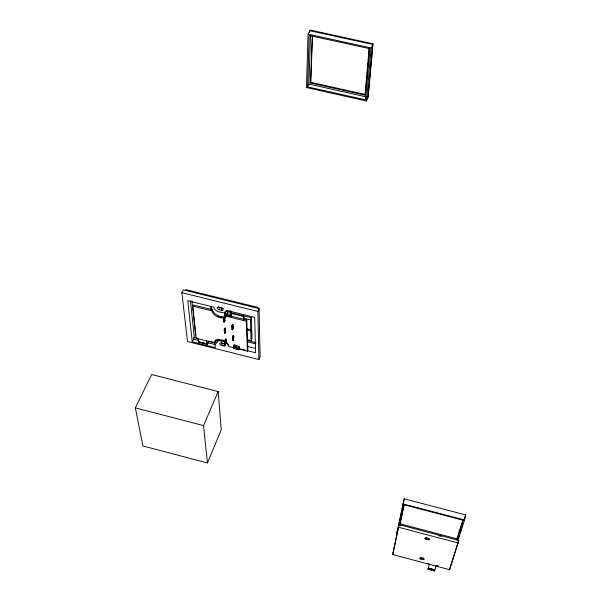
<?xml version="1.0" encoding="UTF-8"?>
<svg xmlns="http://www.w3.org/2000/svg" width="601" height="601" viewBox="0 0 601 601"><rect width="100%" height="100%" fill="white"/><g stroke="black" fill="none" stroke-linecap="round" stroke-linejoin="round"><path stroke-width="0.9" d="M308.05 34.152L306.457 87.573L366.49 101.021L368.203 96.821L373.026 43.79L310.101 30.05L308.05 34.152L371.238 47.975L373.026 43.79M307.607 86.875L309.192 35.459L369.961 48.756L365.438 99.826L307.607 86.875L308.922 84.095L310.484 35.497M309.718 32.567L309.778 30.696L372.74 44.444L367.932 97.482M369.164 48.035L365.032 95.191L310.642 83.036L312.242 35.579M310.642 83.036L312.55 35.82M365.731 89.865L365.325 94.485L310.965 82.345M365.896 88.016L366.302 83.389M366.542 80.617L366.948 75.996M367.113 74.148L367.519 69.521M367.759 66.749L368.09 63.052M368.33 60.273L368.736 55.653M368.901 53.805L369.307 49.177M366.49 101.021L371.238 47.975M458 540.547L464.543 520L465.662 514.914L404.24 498.845L396.81 533.042L398.102 528.181M392.648 554.498L399.049 524.613L458.758 540.389L449.623 569.725L392.648 554.498L393.309 551.988M399.056 523.591L401.746 510.76M402.129 508.927L404.24 498.845M393.497 551.072L399.049 524.613M399.733 524.658L403.932 504.72L463.206 520.263L457.023 539.796M399.808 525.274L404.225 504.352M449.623 569.725L450.194 567.179M457.406 540.63L457.759 539.059L400.499 523.929L400.086 525.477M434.568 570.95L427.995 569.057L434.568 570.95L436.048 565.894L437.483 565.826M436.048 565.894L438.174 565.924M422.638 559.576A1.487 0.676 15 0 0 424.246 559.306A1.487 0.676 15 0 0 422.984 558.269L421.263 557.811A1.487 0.676 15 0 0 419.656 558.081A1.487 0.676 15 0 0 420.925 559.118L422.638 559.576L423.089 557.736M427.837 539.69L426.132 539.24A1.54 0.721 14.9 0 1 424.832 538.143A1.54 0.721 14.9 0 1 426.5 537.835L428.505 538.376A1.54 0.721 14.8 0 1 429.58 539.42A1.54 0.721 14.8 0 1 428.077 539.751L428.137 538.436M420.925 559.118L421.376 557.277M426.132 539.24L426.597 537.362M427.965 569.185L429.384 564.114L428.152 563.468M208.667 341.135L207.999 343.058M456.79 539.367L462.98 519.752M457.196 540.832L457.759 539.059M457.646 540.156L459.029 535.807M460.133 532.321L462.62 524.485M464.28 519.264L465.662 514.914M450.48 566.285L458.758 540.389M258.941 359.526L260.083 356.724L259.084 308.583L183.267 289.885L181.878 292.687L187.482 341.541L258.941 359.526L257.859 311.453L259.084 308.583M208.224 342.405L207.736 343.577M207.458 462.958L221.251 429.828L218.186 391.536L151.632 374.513L135.338 407.876L142.94 445.98L207.458 462.958L203.521 425.576L218.186 391.536M251.113 340.647L251.999 338.543L251.706 328.89L250.805 330.993L251.113 340.647L247.484 339.738M214.707 342.916L214.677 342.217A7.49 4.207 23.4 0 1 221.574 340.158A7.49 4.207 23.4 0 1 228.718 345.966L228.726 346.439L247.402 351.127L247.875 350L246.778 320.063L226.87 315.127L226.231 315.871A7.813 4.56 24.3 0 1 218.824 316.028A7.813 4.56 24.3 0 1 212.829 310.732L212.679 309.793L193.387 305.007L192.846 306.134L196.151 338.258L214.707 342.916L215.181 341.098A7.482 4.215 23.4 0 1 215.616 340.091M246.387 328.724L250.767 329.814L251.669 327.71L251.361 317.771L231.325 312.813L231.069 313.384L243.54 316.479L243.653 319.244M237.951 347.731L238.544 348.242L237.951 347.731L238.672 346.048M237.966 348.099L238.695 346.416M250.767 329.814L250.452 319.897L251.361 317.771M239.341 348.002L238.62 349.684L238.041 349.542L239.251 346.191M238.041 349.542L239.273 346.559M238.62 349.684L239.326 347.633M207.51 343.832L207.067 344.328L206.909 343.877L198.525 341.774L198.548 342.149L199.149 341.729M236.997 345.62L236.283 347.678L235.705 347.536L236.418 345.477M235.705 347.536L236.433 345.845M237.087 347.438L236.358 349.121L235.78 348.978L236.486 346.927M235.78 348.978L237.012 345.996M236.358 349.121L237.064 347.07M235.119 344.583L234.022 347.108L233.428 346.597L234.157 344.914M233.443 346.965L234.18 345.282M234.833 346.875L234.105 348.55L233.526 348.407L234.736 345.057M233.526 348.407L234.255 346.724M234.105 348.55L235.179 345.665M247.402 351.127L246.282 321.204L246.778 320.063M233.075 335.366L232.354 337.431L232.94 337.582L233.661 335.508M234.112 336.147L233.023 339.054L232.414 338.536L233.158 336.845M232.437 338.911L233.684 335.891M233.842 338.844L233.105 340.527L232.519 340.384L233.241 338.318M232.519 340.384L233.759 337.371M233.105 340.527L233.819 338.468M243.54 316.479L243.788 315.908L243.938 319.589M232.354 337.431L233.098 335.741M233.165 326.403L232.414 328.101L231.821 327.951L233.083 324.878M223.82 345.906A1.916 1.074 23.4 0 0 225.548 345.199A1.916 1.074 23.4 0 0 223.662 343.592L221.506 343.043A1.916 1.074 23.4 0 0 219.786 343.757A1.916 1.074 23.4 0 0 221.671 345.365L223.82 345.906L224.714 343.892A1.908 1.074 23.4 0 0 225.18 343.967M226.254 339.332L225.029 342.322L225.608 342.472L226.322 340.421M231.821 327.951L232.572 326.253M226.81 341.406L225.698 343.93L225.097 343.411L225.841 341.729M225.127 343.78L226.352 340.79M232.414 328.101L233.143 326.012M233.248 327.921L232.497 329.611L231.911 329.468L232.632 327.38M225.698 343.93L226.419 341.879M232.497 329.611L233.601 326.681M221.671 345.365L222.565 343.351L224.714 343.892M216.187 339.565L214.857 342.517L216.623 342.961A5.266 2.96 23.4 0 1 220.71 340.865L223.467 341.526L224.068 340.181M226.231 338.956L225.51 341.007L224.932 340.865L225.653 338.806M224.932 340.865L225.675 339.182M233.06 324.487L232.332 326.576L231.738 326.426L232.467 324.337M231.738 326.426L232.489 324.728M225.029 342.322L225.773 340.647M225.751 331.451L224.999 333.142L224.413 332.992L225.165 331.309M224.999 333.142L225.728 331.068M221.416 341.015L222.017 339.663M225.555 328.454L224.804 330.144L224.211 329.994L224.947 327.921M224.211 329.994L224.969 328.304M224.804 330.144L225.533 328.071M225.63 329.573L224.902 331.647L224.316 331.497L225.044 329.423M224.316 331.497L225.067 329.806M224.413 332.992L225.653 329.957M216.623 342.961L217.224 341.616M225.991 314.721L224.075 318.966L223.474 318.815L225.398 314.571M224.075 318.966L226.352 313.474M224.917 318.417L224.173 320.506L223.58 320.363L224.316 318.267M225.082 316.569L225.848 314.879M227.028 315.525L226.915 313.669L227.929 311.416L226.382 311.033M225.675 316.719L226.442 315.022M225.037 320.356L224.271 322.046L223.677 321.903L224.939 318.815M223.677 321.903L224.443 320.205M212.679 309.793L212.303 311.866A7.821 4.56 24.3 0 0 218.306 317.163A7.821 4.56 24.3 0 0 225.721 317.005L226.87 315.127M224.271 322.046L225.014 319.957M224.827 316.81L224.586 313.098L225.27 311.588M223.474 318.815L225.751 313.324M221.303 310.259L221.611 310.326A2.006 1.172 24.4 0 0 223.204 309.507A2.006 1.172 24.4 0 0 221.514 307.832L218.974 307.186A2.006 1.172 24.5 0 0 217.171 307.99A2.006 1.172 24.5 0 0 219.155 309.725L221.303 310.259L222.55 308.275A1.998 1.172 24.4 0 0 223.241 308.298M198.12 338.536L198.465 341.924L206.842 344.035L198.525 341.789L198.187 338.393M219.155 309.725L220.094 307.674L222.242 308.208M214.857 342.517L215.263 347.588L192.237 341.796L194.296 337.401L190.442 300.808M195.903 334.472L195.641 335.035L191.959 300.951M207.488 343.975L207.743 343.456M207.3 344.072L206.909 343.877M198.931 341.969L198.525 341.774M308.922 84.095L366.602 96.994M185.679 289.584L258.34 307.502M181.878 292.687L257.859 311.453M224.586 313.098L226.915 313.669M243.352 318.132L250.452 319.897M192.846 306.134L212.153 310.927M226.359 316.261L246.282 321.204M217.945 316.179L221.461 317.05M223.452 318.417L224.045 318.568M223.549 319.965L224.15 320.115M223.655 321.505L224.248 321.655M231.716 326.035L232.309 326.185M246.433 329.904L250.805 330.993M231.798 327.56L232.392 327.71M231.888 329.078L232.482 329.228M224.188 329.611L224.774 329.754M224.286 331.113L224.872 331.264M224.383 332.608L224.969 332.759M247.154 340.482L256.011 342.698M232.332 337.056L232.918 337.199M247.567 341.819L255.545 343.817M232.414 338.536L233 338.679M232.497 340.008L233.083 340.151M224.909 340.489L225.488 340.639M247.732 346.507L255.665 348.497M224.999 341.954L225.585 342.097M225.097 343.411L225.675 343.554M233.428 346.597L234.022 347.108M235.69 347.16L236.268 347.31M233.18 347.115L238.559 348.467M240.355 348.918L245.741 350.27M247.537 350.721L255.613 352.749L254.666 317.366L226.524 310.394A5.529 3.245 24.4 0 1 222.13 312.625L218.629 311.746A5.529 3.238 24.5 0 1 213.866 307.171L187.775 300.71L192.237 341.796M193.537 337.281L198.045 338.416M208.863 341.135L215.474 342.72M233.504 348.039L234.082 348.182M235.765 348.61L236.343 348.753M238.019 349.173L238.597 349.316M193.672 339.152L198.187 340.286M207.21 342.555L215.338 344.598M135.338 407.876L203.521 425.576M402.91 503.848L464.543 520M438.602 535.656L441.284 536.37M398.358 527.197L458.18 543.019M428.28 568.043L434.899 569.816M428.25 568.17L434.869 569.943M223.467 341.526L224.181 341.736A5.266 2.96 23.4 0 1 224.827 341.977M206.601 340.504L206.842 344.035M210.771 306.51L211.064 310.206M211.447 307.216L211.672 309.988M211.124 306.345L211.417 310.033M227.929 311.416L228.207 316.058M229.77 310.965L230.085 316.479M231.325 312.813L231.535 316.517M230.822 310.694L231.137 316.209M243.713 317.178L243.818 319.845M219.087 339.745A4.695 2.659 23.7 0 1 217.983 339.227M225.45 342.269A5.266 2.96 23.4 0 1 228.65 345.575M220.094 307.674A2.006 1.179 24.5 0 1 218.561 306.81M222.565 343.351A1.908 1.074 23.5 0 1 221.453 342.84M217.524 340.947A5.259 2.967 23.5 0 1 217.81 339.813"/></g></svg>
